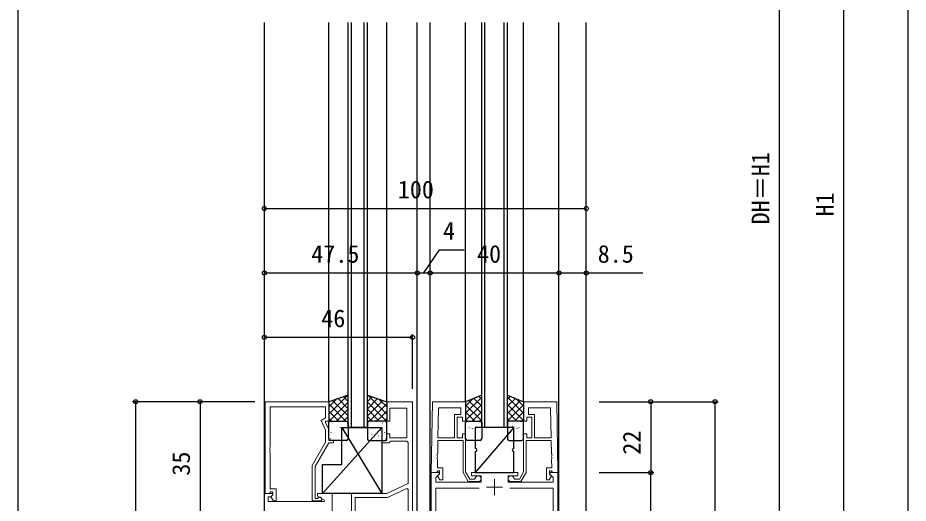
# Model space of a CAD drawing. Units: millimetres, scale not verified. Extents: x -437 to 438, y -681 to 679.
# Drawn here: x -436.7 to -160.1, y 15.1 to 165.8 of the extents above; entities that cross this region are included whole.
import ezdxf
from ezdxf.enums import TextEntityAlignment as Align

# ---------------------------------------------------------------- set-up
doc = ezdxf.new("R2010")
doc.units = ezdxf.units.MM
doc.header["$LTSCALE"] = 4
doc.layers.add('0-2_YKK_11', color=7, linetype='Continuous', lineweight=18)
for name, color, linetype in [('0-3_YKK_12', 2, 'Continuous'), ('0-4_YKK_13', 4, 'Continuous'), ('0-6_YKK_D', 6, 'Continuous'), ('0-7_YKK_ZWAK', 7, 'Continuous')]:
    doc.layers.add(name, color=color, linetype=linetype)
doc.styles.add('ＭＳ ゴシック', font='')
doc.styles.get('ＭＳ ゴシック').set_extended_font_data('MS Gothic')

msp = doc.modelspace()

# ---------------------------------------------------------------- linework, layer by layer
at = {"layer": '0-2_YKK_11'}
for p, q in [((-305.996, 44.67), (-306.158, 35.4)), ((-271.158, 44.67), (-270.996, 35.4)), ((-271.353, 24.6), (-268.877, 24.6))]:
    msp.add_line(p, q, dxfattribs=at)
at = {"layer": '0-2_YKK_11', "color": 2}
for p, q in [((-288.577, 17.6), (-288.577, 22.6)), ((-286.077, 20.1), (-291.077, 20.1))]:
    msp.add_line(p, q, dxfattribs=at)
at = {"layer": '0-2_YKK_11'}
for points in [[(-359.877, 46.6), (-359.877, 18.1), (-358.547, 18.1), (-358.247, 18.4), (-358.047, 18.6), (-357.477, 18.6), (-357.477, 17.674), (-358.051, 17.1), (-357.3, 15.8), (-356.477, 15.8), (-356.477, 19.6), (-358.247, 19.6), (-358.247, 30.642), (-358.367, 30.825), (-358.367, 31.375), (-358.247, 31.558), (-358.247, 31.642), (-358.367, 31.825), (-358.367, 32.375), (-358.247, 32.558), (-358.247, 44.97), (-341.077, 44.97), (-341.077, 41.6), (-342.497, 40.78), (-341.077, 37.734), (-341.077, 34.068), (-345.277, 26.793), (-345.277, 15.8), (-342.877, 15.8)], [(-343.376, 16.733), (-343.625, 16.6), (-344.277, 16.6), (-344.277, 26.525), (-340.077, 33.8), (-338.577, 33.8), (-338.577, 34.6), (-340.077, 34.6), (-340.077, 37.955), (-341.077, 40.1), (-341.077, 40.6), (-340.077, 40.6), (-340.077, 46.6), (-359.877, 46.6)], [(-314.077, -73.4), (-314.077, 46.6), (-322.077, 46.6), (-322.077, 40.6), (-321.077, 40.6), (-321.077, 44.6), (-315.877, 44.6), (-315.877, 35.4), (-321.077, 35.4), (-321.077, 36.6), (-322.077, 36.6), (-322.077, 34.6), (-323.577, 34.6), (-323.577, 33.8), (-321.377, 33.8), (-321.077, 34.1), (-320.777, 34.4), (-315.877, 34.4), (-315.377, 33.9), (-315.377, 21.224), (-322.077, 18.1), (-333.077, 18.1), (-333.077, 9.6)], [(-308.277, 24.6), (-307.893, 46.6), (-297.577, 46.6), (-297.577, 40.6), (-298.577, 40.6), (-298.577, 41.8), (-300.177, 41.8), (-300.177, 35.4), (-298.577, 35.4), (-298.577, 36.6), (-297.577, 36.6), (-297.577, 24.852), (-296.277, 22.6), (-294.86, 22.6), (-294.564, 22.85)], [(-268.877, 24.6), (-269.261, 46.6), (-279.577, 46.6), (-279.577, 40.6), (-278.577, 40.6), (-278.577, 41.8), (-276.977, 41.8), (-276.977, 35.4), (-278.577, 35.4), (-278.577, 36.6), (-279.577, 36.6), (-279.577, 24.852), (-280.877, 22.6), (-282.294, 22.6), (-282.59, 22.85)], [(-293.677, 21.8), (-296.739, 21.8), (-298.377, 24.637), (-298.377, 34.6), (-306.172, 34.6), (-306.243, 30.558), (-306.366, 30.377), (-306.375, 29.827), (-306.259, 29.642), (-306.26, 29.558), (-306.383, 29.377), (-306.393, 28.827), (-306.276, 28.642), (-306.32, 26.1), (-304.677, 26.1), (-304.677, 22.3), (-305.577, 22.3), (-306.177, 23.339), (-306.177, 23.65), (-305.677, 24.15), (-305.677, 25.1), (-306.147, 25.1), (-306.347, 24.9), (-306.647, 24.6), (-308.277, 24.6)], [(-283.477, 21.8), (-280.415, 21.8), (-278.777, 24.637), (-278.777, 34.6), (-270.982, 34.6), (-270.911, 30.558), (-270.788, 30.377), (-270.778, 29.827), (-270.895, 29.642), (-270.894, 29.558), (-270.771, 29.377), (-270.761, 28.827), (-270.878, 28.642), (-270.833, 26.1), (-272.477, 26.1), (-272.477, 22.3), (-271.577, 22.3), (-270.977, 23.339), (-270.977, 23.65), (-271.477, 24.15), (-271.477, 25.1), (-271.007, 25.1), (-270.807, 24.9), (-270.507, 24.6), (-268.877, 24.6)], [(-308.277, -63.4), (-308.277, 24.6), (-305.801, 24.6), (-305.641, 24.212), (-306.777, 23.076), (-306.777, 21.6), (-292.777, 21.6), (-292.777, 23.6), (-295.777, 23.6), (-295.777, 24.6), (-289.035, 24.6), (-288.852, 24.48), (-288.302, 24.48), (-288.119, 24.6), (-281.377, 24.6), (-281.377, 23.6), (-284.377, 23.6), (-284.377, 21.6), (-270.377, 21.6), (-270.377, 23.076), (-271.513, 24.212), (-271.353, 24.6)], [(-268.877, 24.6), (-268.877, -63.4)], [(-331.877, 9.9), (-331.877, 16.9), (-321.811, 16.9), (-315.84, 19.684), (-315.377, 19.39), (-315.377, -62.2), (-342.282, -62.2), (-315.377, -62.2)], [(-293.353, 19.8), (-306.777, 19.8), (-306.777, -29.9), (-303.105, -29.9)], [(-274.049, -29.9), (-270.377, -29.9), (-270.377, 19.8), (-283.801, 19.8), (-270.377, 19.8)], [(-339.077, 9.6), (-339.077, 18.1), (-343.577, 18.1), (-343.577, 17.3), (-341.412, 16.05), (-341.532, 15.6), (-358.877, 15.6), (-358.877, 17.1), (-358.053, 17.1), (-357.441, 17.712), (-357.601, 18.1), (-360.077, 18.1), (-360.077, 11.6)]]:
    msp.add_lwpolyline(points, dxfattribs=at)
for points in [[(-305.996, 44.67), (-306.158, 35.4), (-300.977, 35.4), (-300.977, 42.6), (-299.077, 42.6), (-299.077, 44.67)], [(-271.158, 44.67), (-270.996, 35.4), (-276.177, 35.4), (-276.177, 42.6), (-278.077, 42.6), (-278.077, 44.67)]]:
    msp.add_lwpolyline(points, close=True, dxfattribs=at)
for centre, radius, start, end in [((-293.677, 22.7), 0.9, 270, 170.40594), ((-283.477, 22.7), 0.9, 9.59406, 270), ((-342.877, 16.4), 0.6, 270.00003, 146.25104)]:
    msp.add_arc(centre, radius, start, end, dxfattribs=at)
at = {"layer": '0-3_YKK_12'}
for p, q in [((-360.077, -73.4), (-360.077, 164.298)), ((-340.077, 46.6), (-340.077, 164.298)), ((-334.077, 38.599), (-334.077, 164.298)), ((-333.077, 38.599), (-333.077, 164.298)), ((-329.077, 38.599), (-329.077, 164.298)), ((-328.077, 38.599), (-328.077, 164.298)), ((-322.077, 46.599), (-322.077, 164.298)), ((-312.577, -73.4), (-312.577, 164.298)), ((-308.577, -63.405), (-308.577, 164.298)), ((-297.577, 46.6), (-297.577, 164.298)), ((-292.577, 38.6), (-292.577, 164.298)), ((-291.577, 38.6), (-291.577, 164.298)), ((-285.577, 38.6), (-285.577, 164.298)), ((-284.577, 38.6), (-284.577, 164.298)), ((-279.577, 46.6), (-279.577, 164.298)), ((-268.577, -63.405), (-268.577, 164.298)), ((-260.077, -73.4), (-260.077, 164.298)), ((-328.077, 38.599), (-334.077, 38.599)), ((-284.577, 38.6), (-292.577, 38.6))]:
    msp.add_line(p, q, dxfattribs=at)
at = {"layer": '0-4_YKK_13'}
for p, q in [((-334.297, 48.527), (-340.077, 42.747)), ((-337.665, 47.404), (-340.077, 44.992)), ((-337.209, 47.556), (-334.077, 44.424)), ((-335.525, 48.117), (-334.077, 46.67)), ((-326.629, 48.117), (-328.077, 46.67)), ((-324.945, 47.556), (-328.077, 44.424)), ((-327.857, 48.527), (-322.077, 42.747)), ((-324.489, 47.404), (-322.077, 44.992)), ((-292.577, 48.007), (-297.577, 43.007)), ((-295.322, 47.507), (-297.577, 45.252)), ((-295.027, 47.625), (-292.577, 45.174)), ((-293.424, 48.266), (-292.577, 47.419)), ((-283.73, 48.266), (-284.577, 47.419)), ((-284.577, 48.007), (-279.577, 43.007)), ((-282.127, 47.625), (-284.577, 45.174)), ((-281.832, 47.507), (-279.577, 45.252)), ((-340.077, 45.934), (-334.743, 40.6)), ((-334.077, 46.502), (-339.979, 40.6)), ((-338.892, 46.995), (-334.077, 42.179)), ((-323.262, 46.995), (-328.077, 42.179)), ((-328.077, 46.502), (-322.175, 40.6)), ((-322.077, 45.934), (-327.411, 40.6)), ((-292.577, 45.762), (-297.577, 40.762)), ((-297.577, 45.684), (-292.577, 40.684)), ((-296.631, 46.983), (-292.577, 42.929)), ((-280.523, 46.983), (-284.577, 42.929)), ((-284.577, 45.762), (-279.577, 40.762)), ((-279.577, 45.684), (-284.577, 40.684)), ((-340.077, 43.689), (-336.988, 40.6)), ((-334.077, 44.257), (-337.734, 40.6)), ((-334.077, 42.012), (-335.489, 40.6)), ((-328.077, 44.257), (-324.42, 40.6)), ((-328.077, 42.012), (-326.665, 40.6)), ((-322.077, 43.689), (-325.166, 40.6)), ((-297.577, 43.439), (-294.743, 40.605)), ((-292.577, 43.517), (-295.489, 40.605)), ((-284.577, 43.517), (-281.665, 40.605)), ((-279.577, 43.439), (-282.411, 40.605)), ((-340.077, 41.444), (-339.233, 40.6)), ((-340.077, 35.1), (-340.077, 40.1)), ((-339.577, 40.6), (-334.577, 40.6)), ((-338.842, 39.979), (-338.798, 39.955)), ((-337.45, 40.505), (-337.443, 40.498)), ((-336.766, 40.412), (-336.722, 40.388)), ((-334.098, 38.954), (-334.077, 38.943)), ((-334.077, 40.1), (-334.077, 35.1)), ((-328.077, 40.1), (-328.077, 35.1)), ((-328.056, 38.954), (-328.077, 38.943)), ((-322.577, 40.6), (-327.577, 40.6)), ((-325.388, 40.412), (-325.432, 40.388)), ((-324.704, 40.505), (-324.711, 40.498)), ((-323.312, 39.979), (-323.355, 39.955)), ((-322.077, 41.444), (-322.921, 40.6)), ((-322.077, 35.1), (-322.077, 40.1)), ((-297.577, 41.194), (-296.988, 40.605)), ((-297.577, 35.105), (-297.577, 40.105)), ((-297.077, 40.605), (-293.077, 40.605)), ((-296.766, 40.417), (-296.722, 40.393)), ((-294.098, 38.959), (-294.054, 38.935)), ((-293.455, 40.064), (-293.449, 40.057)), ((-292.577, 41.271), (-293.244, 40.605)), ((-292.577, 40.105), (-292.577, 35.105)), ((-284.577, 41.271), (-283.91, 40.605)), ((-284.577, 40.105), (-284.577, 35.105)), ((-280.077, 40.605), (-284.077, 40.605)), ((-283.698, 40.064), (-283.705, 40.057)), ((-283.056, 38.959), (-283.1, 38.935)), ((-280.388, 40.417), (-280.432, 40.393)), ((-279.577, 41.194), (-280.166, 40.605)), ((-279.577, 35.105), (-279.577, 40.105)), ((-323.577, 38.599), (-342.077, 18.099)), ((-339.441, 37.108), (-339.394, 37.02)), ((-339.269, 38.523), (-339.262, 38.515)), ((-338.199, 37.788), (-338.155, 37.764)), ((-337.294, 36.318), (-337.287, 36.31)), ((-336.551, 38.633), (-336.505, 38.545)), ((-336.174, 38.522), (-336.131, 38.498)), ((-336.077, 38.599), (-323.577, 18.099)), ((-335.531, 36.33), (-335.488, 36.306)), ((-335.508, 38.338), (-335.502, 38.33)), ((-326.622, 36.33), (-326.666, 36.306)), ((-326.646, 38.338), (-326.652, 38.33)), ((-325.979, 38.522), (-326.023, 38.498)), ((-325.603, 38.633), (-325.649, 38.545)), ((-324.86, 36.318), (-324.866, 36.31)), ((-323.955, 37.788), (-323.998, 37.764)), ((-322.885, 38.523), (-322.891, 38.515)), ((-322.713, 37.108), (-322.76, 37.02)), ((-297.294, 36.323), (-297.287, 36.315)), ((-296.551, 38.638), (-296.505, 38.549)), ((-296.174, 38.527), (-296.131, 38.503)), ((-295.531, 36.335), (-295.488, 36.311)), ((-295.508, 38.342), (-295.502, 38.335)), ((-282.577, 38.6), (-294.577, 24.6)), ((-293.507, 37.069), (-293.463, 37.045)), ((-283.647, 37.069), (-283.691, 37.045)), ((-281.622, 36.335), (-281.666, 36.311)), ((-281.646, 38.342), (-281.652, 38.335)), ((-280.979, 38.527), (-281.023, 38.503)), ((-280.603, 38.638), (-280.649, 38.549)), ((-279.86, 36.323), (-279.866, 36.315)), ((-339.633, 35.164), (-339.589, 35.14)), ((-334.577, 34.6), (-339.577, 34.6)), ((-337.608, 35.898), (-337.564, 35.874)), ((-327.577, 34.6), (-322.577, 34.6)), ((-324.546, 35.898), (-324.59, 35.874)), ((-322.521, 35.164), (-322.565, 35.14)), ((-297.577, 35.886), (-297.564, 35.879)), ((-293.077, 34.605), (-297.077, 34.605)), ((-293.3, 35.877), (-293.293, 35.87)), ((-292.864, 34.878), (-292.82, 34.854)), ((-284.29, 34.878), (-284.334, 34.854)), ((-284.077, 34.605), (-280.077, 34.605)), ((-283.854, 35.877), (-283.861, 35.87)), ((-279.577, 35.886), (-279.59, 35.879)), ((-294.577, 31.1), (-294.577, 24.6))]:
    msp.add_line(p, q, dxfattribs=at)
for points in [[(-334.077, 48.6), (-340.077, 46.6), (-340.077, 40.6), (-334.077, 40.6)], [(-328.077, 48.6), (-322.077, 46.6), (-322.077, 40.6), (-328.077, 40.6)], [(-292.577, 48.605), (-297.577, 46.605), (-297.577, 40.605), (-292.577, 40.605)], [(-284.577, 48.605), (-279.577, 46.605), (-279.577, 40.605), (-284.577, 40.605)], [(-336.077, 38.599), (-323.577, 38.599), (-323.577, 18.099), (-342.077, 18.099), (-342.077, 27.099), (-336.077, 27.099)]]:
    msp.add_lwpolyline(points, close=True, dxfattribs=at)
for points in [[(-282.577, 32.1), (-282.577, 38.6), (-294.577, 38.6), (-294.577, 32.1)], [(-294.577, 24.6), (-282.577, 24.6), (-282.577, 31.1)]]:
    msp.add_lwpolyline(points, dxfattribs=at)
for centre, start, end in [((-339.577, 40.1), 90, 180), ((-334.577, 40.1), 0, 90), ((-327.577, 40.1), 90, 180), ((-322.577, 40.1), 0, 90), ((-297.077, 40.105), 90, 180), ((-293.077, 40.105), 0, 90), ((-284.077, 40.105), 90, 180), ((-280.077, 40.105), 0, 90), ((-339.577, 35.1), 180, 270), ((-334.577, 35.1), 270, 0), ((-327.577, 35.1), 180, 270), ((-322.577, 35.1), 270, 0), ((-297.077, 35.105), 180, 270), ((-293.077, 35.105), 270, 0), ((-284.077, 35.105), 180, 270), ((-280.077, 35.105), 270, 0), ((-294.577, 31.6), 270, 90), ((-282.577, 31.6), 90, 270)]:
    msp.add_arc(centre, 0.5, start, end, dxfattribs=at)
at = {"layer": '0-6_YKK_D'}
for p, q in [((-160.074, -66.4), (-160.074, 556.8)), ((-200.074, -56.405), (-200.074, 295.797)), ((-180.074, -66.4), (-180.074, 285.796)), ((-360.077, 51.6), (-360.077, 107.6)), ((-360.077, 106.6), (-260.077, 106.6)), ((-260.077, 50.6), (-260.077, 107.6)), ((-360.077, 86.6), (-312.577, 86.6)), ((-312.577, 49.902), (-312.577, 87.6)), ((-312.577, 49.902), (-312.577, 87.6)), ((-312.577, 86.6), (-308.577, 86.6)), ((-308.577, 50.293), (-308.577, 87.6)), ((-308.577, 50.293), (-308.577, 87.6)), ((-308.577, 86.6), (-268.577, 86.6)), ((-268.577, 50.199), (-268.577, 87.6)), ((-268.577, 51.199), (-268.577, 87.6)), ((-260.077, 49.6), (-260.077, 87.6)), ((-360.077, 50.6), (-360.077, 67.6)), ((-360.077, 66.6), (-314.077, 66.6)), ((-314.077, 50.6), (-314.077, 67.6)), ((-363.077, 46.6), (-401.077, 46.6)), ((-400.077, -88.4), (-400.077, 46.6)), ((-363.077, 46.6), (-381.077, 46.6)), ((-380.077, 46.6), (-380.077, 11.6)), ((-256.077, 46.6), (-239.078, 46.6)), ((-256.077, 46.6), (-219.078, 46.6)), ((-240.078, 46.6), (-240.078, 24.6)), ((-220.078, -63.405), (-220.078, 46.6)), ((-256.077, 24.6), (-239.078, 24.6)), ((-256.077, 24.6), (-239.078, 24.6)), ((-240.078, -63.405), (-240.078, 24.6))]:
    msp.add_line(p, q, dxfattribs=at)
for points in [[(-310.577, 86.6), (-305.725, 93.78), (-297.995, 93.78)], [(-268.577, 86.6), (-260.077, 86.6), (-242.467, 86.6)]]:
    msp.add_lwpolyline(points, dxfattribs=at)
for centre in [(-360.077, 106.6), (-260.077, 106.6), (-360.077, 86.6), (-312.577, 86.6), (-312.577, 86.6), (-308.577, 86.6), (-308.577, 86.6), (-268.577, 86.6), (-268.577, 86.6), (-260.077, 86.6), (-360.077, 66.6), (-314.077, 66.6), (-400.077, 46.6), (-380.077, 46.6), (-240.078, 46.6), (-220.078, 46.6), (-240.078, 24.6), (-240.078, 24.6)]:
    msp.add_circle(centre, 0.637, dxfattribs=at)
at = {"layer": '0-7_YKK_ZWAK'}
msp.add_line((-436.7, 643.8), (-436.7, -681.2), dxfattribs=at)

# ---------------------------------------------------------------- texts
at = {"layer": '0-6_YKK_D', "style": 'ＭＳ ゴシック'}
for s, p in [('DH＝H1', (-201.574, 101.649)), ('H1', (-181.574, 104.116)), ('22', (-241.578, 30.145)), ('35', (-381.577, 23.645))]:
    msp.add_text(s, height=5.499, rotation=90, dxfattribs=at).set_placement(p, align=Align.BOTTOM_LEFT)
for s, p in [('100', (-318.642, 108.1)), ('4', (-304.608, 95.28)), ('47.5', (-345.531, 88.1)), ('40', (-294.031, 88.1)), ('8.5', (-256.538, 88.1)), ('46', (-342.425, 68.1))]:
    msp.add_text(s, height=5.499, dxfattribs=at).set_placement(p, align=Align.BOTTOM_LEFT)

doc.saveas('drawing.dxf')
